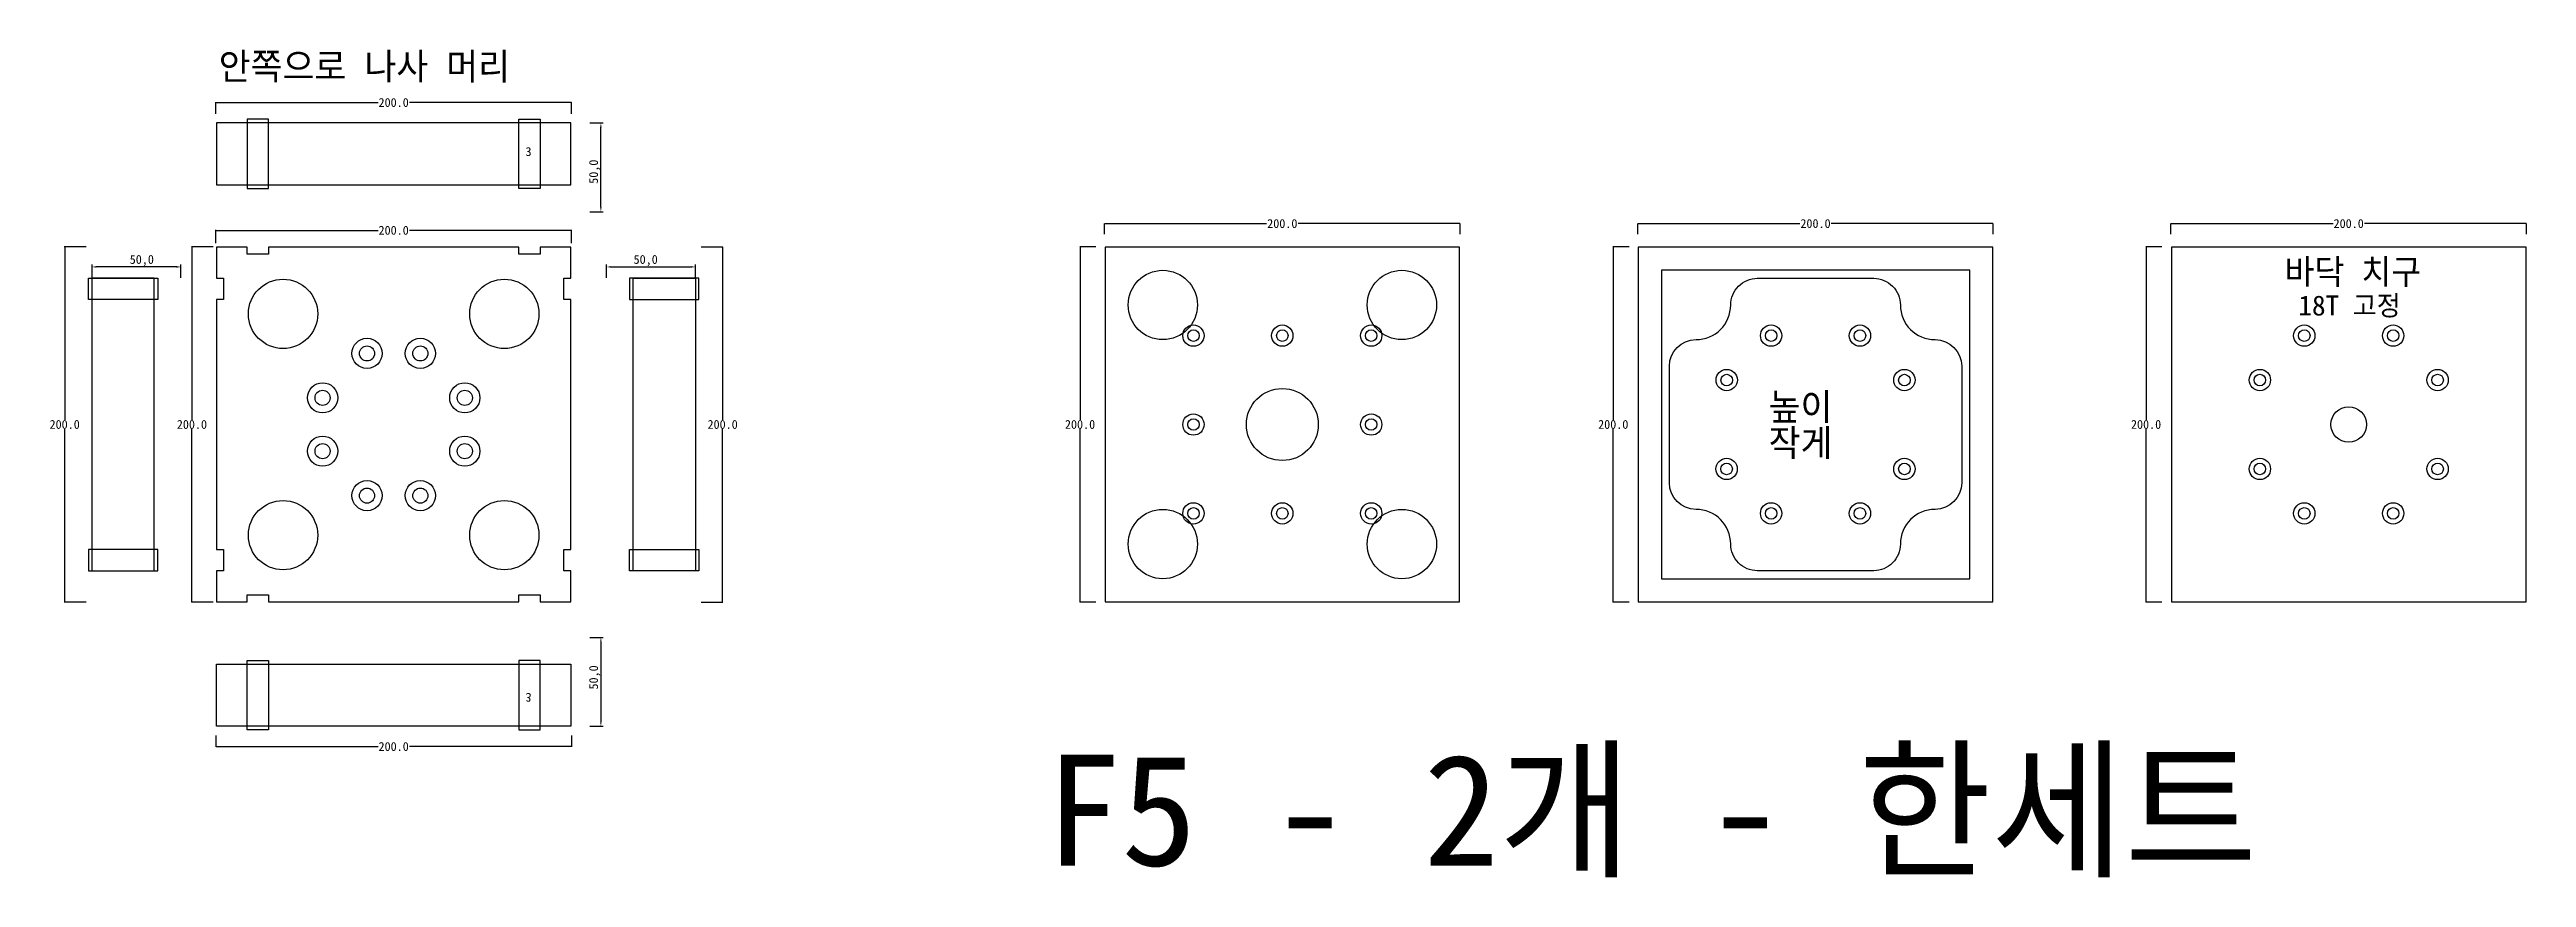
# Model space of a CAD drawing. Header units: millimetres. Extents: x 494 to 1887, y 228 to 694.
import ezdxf

# ---------------------------------------------------------------- set-up
doc = ezdxf.new("R2010")
doc.units = ezdxf.units.MM
for name, color, linetype in [('TEXT', 7, 'Continuous'), ('볼트 구멍', 7, 'Continuous'), ('치구', 7, 'Continuous'), ('치수', 7, 'Continuous')]:
    doc.layers.add(name, color=color, linetype=linetype)
doc.dimstyles.new('ISO-25', dxfattribs={"dimtxt": 2.5, "dimasz": 2.5, "dimexe": 1.25, "dimexo": 0.625, "dimtad": 1, "dimtxsty": 'Standard', "dimcen": 2.5, "dimadec": 0, "dimazin": 0, "dimtfac": 1, "dimtmove": 0, "dimatfit": 3, "dimfxl": 0, "dimarcsym": 0})
doc.dimstyles.get("Standard").update_dxf_attribs({"dimtxt": 7, "dimasz": 0.18, "dimexe": 0.18, "dimexo": 0.0625, "dimgap": 0.09, "dimtad": 0, "dimtih": 1, "dimtoh": 1, "dimdec": 1, "dimzin": 0, "dimdsep": 46, "dimtxsty": 'Standard', "dimcen": 0.09, "dimadec": 0, "dimazin": 0, "dimtfac": 1, "dimtdec": 1, "dimtofl": 0, "dimtmove": 0, "dimatfit": 3, "dimfxl": 0, "dimtolj": 1, "dimtzin": 0, "dimarcsym": 0})

# ---------------------------------------------------------------- blocks, each defined once
blk = doc.blocks.new('*D18')
at = {"layer": 'Defpoints', "color": 0}
for p in [(1687.2, 590), (1887.2, 595.9), (1887.2, 590)]:
    blk.add_point(p, dxfattribs=at)
at = {"layer": '치수', "color": 0, "lineweight": -2}
for p, q in [((1687.2, 590), (1687.2, 596)), ((1687.4, 595.9), (1778.4, 595.9)), ((1887, 595.9), (1796.1, 595.9)), ((1887.2, 590), (1887.2, 596))]:
    blk.add_line(p, q, dxfattribs=at)
at = {"layer": '치수', "color": 0}
for points in [[(1687.4, 595.9), (1687.4, 595.8), (1687.2, 595.9)], [(1887, 595.9), (1887, 595.8), (1887.2, 595.9)]]:
    blk.add_solid(points, dxfattribs=at)
at = {"layer": '치수', "color": 0, "insert": (1787.2, 595.9), "char_height": 5, "attachment_point": 5}
blk.add_mtext('\\A1;200.0', dxfattribs=at)
blk = doc.blocks.new('*D19')
at = {"layer": 'Defpoints', "color": 0}
for p in [(1082.3, 582.9), (1073.4, 382.9), (1082.3, 382.9)]:
    blk.add_point(p, dxfattribs=at)
at = {"layer": '치수', "color": 0, "lineweight": -2}
for p, q in [((1082.3, 582.9), (1073.2, 582.9)), ((1073.4, 582.7), (1073.4, 485.5)), ((1073.4, 383), (1073.4, 480.3)), ((1082.3, 382.9), (1073.2, 382.9))]:
    blk.add_line(p, q, dxfattribs=at)
at = {"layer": '치수', "color": 0}
for points in [[(1073.4, 582.7), (1073.5, 582.7), (1073.4, 582.9)], [(1073.4, 383), (1073.5, 383), (1073.4, 382.9)]]:
    blk.add_solid(points, dxfattribs=at)
at = {"layer": '치수', "color": 0, "insert": (1073.4, 482.9), "char_height": 5, "attachment_point": 5}
blk.add_mtext('\\A1;200.0', dxfattribs=at)
blk = doc.blocks.new('*D20')
at = {"layer": 'Defpoints', "color": 0}
for p in [(860.3, 582.9), (860.3, 382.9), (872.3, 382.9)]:
    blk.add_point(p, dxfattribs=at)
at = {"layer": '치수', "color": 0, "lineweight": -2}
for p, q in [((860.3, 582.9), (872.5, 582.9)), ((872.3, 582.7), (872.3, 485.5)), ((872.3, 383), (872.3, 480.3)), ((860.3, 382.9), (872.5, 382.9))]:
    blk.add_line(p, q, dxfattribs=at)
at = {"layer": '치수', "color": 0}
for points in [[(872.3, 582.7), (872.4, 582.7), (872.3, 582.9)], [(872.3, 383), (872.4, 383), (872.3, 382.9)]]:
    blk.add_solid(points, dxfattribs=at)
at = {"layer": '치수', "color": 0, "insert": (872.3, 482.9), "char_height": 5, "attachment_point": 5}
blk.add_mtext('\\A1;200.0', dxfattribs=at)
blk = doc.blocks.new('*D21')
at = {"layer": 'Defpoints', "color": 0}
for p in [(1382.3, 582.9), (1373.4, 382.9), (1382.3, 382.9)]:
    blk.add_point(p, dxfattribs=at)
at = {"layer": '치수', "color": 0, "lineweight": -2}
for p, q in [((1382.3, 582.9), (1373.2, 582.9)), ((1373.4, 582.7), (1373.4, 485.5)), ((1373.4, 383), (1373.4, 480.3)), ((1382.3, 382.9), (1373.2, 382.9))]:
    blk.add_line(p, q, dxfattribs=at)
at = {"layer": '치수', "color": 0}
for points in [[(1373.4, 582.7), (1373.5, 582.7), (1373.4, 582.9)], [(1373.4, 383), (1373.5, 383), (1373.4, 382.9)]]:
    blk.add_solid(points, dxfattribs=at)
at = {"layer": '치수', "color": 0, "insert": (1373.4, 482.9), "char_height": 5, "attachment_point": 5}
blk.add_mtext('\\A1;200.0', dxfattribs=at)
blk = doc.blocks.new('*D22')
at = {"layer": 'Defpoints', "color": 0}
for p in [(585.8, 582.9), (573.7, 382.9), (585.8, 382.9)]:
    blk.add_point(p, dxfattribs=at)
at = {"layer": '치수', "color": 0, "lineweight": -2}
for p, q in [((585.7, 582.9), (573.5, 582.9)), ((573.7, 582.7), (573.7, 485.5)), ((573.7, 383), (573.7, 480.3)), ((585.7, 382.9), (573.5, 382.9))]:
    blk.add_line(p, q, dxfattribs=at)
at = {"layer": '치수', "color": 0}
for points in [[(573.7, 582.7), (573.7, 582.7), (573.7, 582.9)], [(573.7, 383), (573.7, 383), (573.7, 382.9)]]:
    blk.add_solid(points, dxfattribs=at)
at = {"layer": '치수', "color": 0, "insert": (573.7, 482.9), "char_height": 5, "attachment_point": 5}
blk.add_mtext('\\A1;200.0', dxfattribs=at)
blk = doc.blocks.new('*D23')
at = {"layer": 'Defpoints', "color": 0}
for p in [(514.2, 582.9), (502.1, 382.9), (514.2, 382.9)]:
    blk.add_point(p, dxfattribs=at)
at = {"layer": '치수', "color": 0, "lineweight": -2}
for p, q in [((514.1, 582.9), (501.9, 582.9)), ((502.1, 582.7), (502.1, 485.5)), ((502.1, 383), (502.1, 480.3)), ((514.1, 382.9), (501.9, 382.9))]:
    blk.add_line(p, q, dxfattribs=at)
at = {"layer": '치수', "color": 0}
for points in [[(502.1, 582.7), (502.1, 582.7), (502.1, 582.9)], [(502.1, 383), (502.1, 383), (502.1, 382.9)]]:
    blk.add_solid(points, dxfattribs=at)
at = {"layer": '치수', "color": 0, "insert": (502.1, 482.9), "char_height": 5, "attachment_point": 5}
blk.add_mtext('\\A1;200.0', dxfattribs=at)
blk = doc.blocks.new('*D24')
at = {"layer": 'Defpoints', "color": 0}
for p in [(1682.1, 582.9), (1673.2, 382.9), (1682.1, 382.9)]:
    blk.add_point(p, dxfattribs=at)
at = {"layer": '치수', "color": 0, "lineweight": -2}
for p, q in [((1682, 582.9), (1673, 582.9)), ((1673.2, 582.7), (1673.2, 485.5)), ((1673.2, 383), (1673.2, 480.3)), ((1682, 382.9), (1673, 382.9))]:
    blk.add_line(p, q, dxfattribs=at)
at = {"layer": '치수', "color": 0}
for points in [[(1673.1, 582.7), (1673.2, 582.7), (1673.2, 582.9)], [(1673.1, 383), (1673.2, 383), (1673.2, 382.9)]]:
    blk.add_solid(points, dxfattribs=at)
at = {"layer": '치수', "color": 0, "insert": (1673.2, 482.9), "char_height": 5, "attachment_point": 5}
blk.add_mtext('\\A1;200.0', dxfattribs=at)
blk = doc.blocks.new('*D25')
at = {"layer": 'Defpoints', "color": 0}
for p in [(587.2, 308.1), (787.2, 308.1), (787.2, 301.7)]:
    blk.add_point(p, dxfattribs=at)
at = {"layer": '치수', "color": 0, "lineweight": -2}
for p, q in [((587.2, 308), (587.2, 301.5)), ((787.2, 308), (787.2, 301.5)), ((587.4, 301.7), (678.4, 301.7)), ((787, 301.7), (696.1, 301.7))]:
    blk.add_line(p, q, dxfattribs=at)
at = {"layer": '치수', "color": 0}
for points in [[(587.4, 301.7), (587.4, 301.7), (587.2, 301.7)], [(787, 301.7), (787, 301.7), (787.2, 301.7)]]:
    blk.add_solid(points, dxfattribs=at)
at = {"layer": '치수', "color": 0, "insert": (687.2, 301.7), "char_height": 5, "attachment_point": 5}
blk.add_mtext('\\A1;200.0', dxfattribs=at)
blk = doc.blocks.new('*D26')
at = {"layer": 'Defpoints', "color": 0}
for p in [(796.9, 363.1), (796.9, 313.1), (803.8, 313.1)]:
    blk.add_point(p, dxfattribs=at)
at = {"layer": '치수', "color": 0, "lineweight": -2}
for p, q in [((797.5, 363.1), (805, 363.1)), ((803.8, 360.6), (803.8, 315.6)), ((797.5, 313.1), (805, 313.1))]:
    blk.add_line(p, q, dxfattribs=at)
at = {"layer": '치수', "color": 0}
for points in [[(803.4, 360.6), (804.2, 360.6), (803.8, 363.1)], [(803.4, 315.6), (804.2, 315.6), (803.8, 313.1)]]:
    blk.add_solid(points, dxfattribs=at)
at = {"layer": '치수', "color": 0, "insert": (800.3, 340.6), "char_height": 5, "attachment_point": 5, "rotation": 90}
blk.add_mtext('50,0', dxfattribs=at)
blk = doc.blocks.new('*D27')
at = {"layer": 'Defpoints', "color": 0}
for p in [(517.5, 571.5), (517.5, 564.7), (567.5, 564.7)]:
    blk.add_point(p, dxfattribs=at)
at = {"layer": '치수', "color": 0, "lineweight": -2}
for p, q in [((517.5, 565.3), (517.5, 572.8)), ((565, 571.5), (520, 571.5)), ((567.5, 565.3), (567.5, 572.8))]:
    blk.add_line(p, q, dxfattribs=at)
at = {"layer": '치수', "color": 0}
for points in [[(520, 572), (520, 571.1), (517.5, 571.5)], [(565, 572), (565, 571.1), (567.5, 571.5)]]:
    blk.add_solid(points, dxfattribs=at)
at = {"layer": '치수', "color": 0, "insert": (545.5, 575.1), "char_height": 5, "attachment_point": 5}
blk.add_mtext('50,0', dxfattribs=at)
blk = doc.blocks.new('*D28')
at = {"layer": 'Defpoints', "color": 0}
for p in [(787.2, 592.1), (587.2, 584.7), (787.2, 584.7)]:
    blk.add_point(p, dxfattribs=at)
at = {"layer": '치수', "color": 0, "lineweight": -2}
for p, q in [((587.2, 584.8), (587.2, 592.3)), ((587.4, 592.1), (678.4, 592.1)), ((787, 592.1), (696.1, 592.1)), ((787.2, 584.8), (787.2, 592.3))]:
    blk.add_line(p, q, dxfattribs=at)
at = {"layer": '치수', "color": 0}
for points in [[(587.4, 592.1), (587.4, 592.1), (587.2, 592.1)], [(787, 592.1), (787, 592.1), (787.2, 592.1)]]:
    blk.add_solid(points, dxfattribs=at)
at = {"layer": '치수', "color": 0, "insert": (687.2, 592.1), "char_height": 5, "attachment_point": 5}
blk.add_mtext('\\A1;200.0', dxfattribs=at)
blk = doc.blocks.new('*D29')
at = {"layer": 'Defpoints', "color": 0}
for p in [(587.2, 657.6), (787.2, 664), (787.2, 657.6)]:
    blk.add_point(p, dxfattribs=at)
at = {"layer": '치수', "color": 0, "lineweight": -2}
for p, q in [((587.2, 657.7), (587.2, 664.2)), ((587.4, 664), (678.4, 664)), ((787, 664), (696.1, 664)), ((787.2, 657.7), (787.2, 664.2))]:
    blk.add_line(p, q, dxfattribs=at)
at = {"layer": '치수', "color": 0}
for points in [[(587.4, 664.1), (587.4, 664), (587.2, 664)], [(787, 664.1), (787, 664), (787.2, 664)]]:
    blk.add_solid(points, dxfattribs=at)
at = {"layer": '치수', "color": 0, "insert": (687.2, 664), "char_height": 5, "attachment_point": 5}
blk.add_mtext('\\A1;200.0', dxfattribs=at)
blk = doc.blocks.new('*D30')
at = {"layer": 'Defpoints', "color": 0}
for p in [(796.9, 652.6), (803.8, 652.6), (796.9, 602.6)]:
    blk.add_point(p, dxfattribs=at)
at = {"layer": '치수', "color": 0, "lineweight": -2}
for p, q in [((797.5, 652.6), (805, 652.6)), ((803.8, 605.1), (803.8, 650.1)), ((797.5, 602.6), (805, 602.6))]:
    blk.add_line(p, q, dxfattribs=at)
at = {"layer": '치수', "color": 0}
for points in [[(803.4, 650.1), (804.2, 650.1), (803.8, 652.6)], [(803.4, 605.1), (804.2, 605.1), (803.8, 602.6)]]:
    blk.add_solid(points, dxfattribs=at)
at = {"layer": '치수', "color": 0, "insert": (800.3, 625.1), "char_height": 5, "attachment_point": 5, "rotation": 90}
blk.add_mtext('50,0', dxfattribs=at)
blk = doc.blocks.new('*D31')
at = {"layer": 'Defpoints', "color": 0}
for p in [(857, 571.5), (807, 564.7), (857, 564.7)]:
    blk.add_point(p, dxfattribs=at)
at = {"layer": '치수', "color": 0, "lineweight": -2}
for p, q in [((807, 565.3), (807, 572.8)), ((809.5, 571.5), (854.5, 571.5)), ((857, 565.3), (857, 572.8))]:
    blk.add_line(p, q, dxfattribs=at)
at = {"layer": '치수', "color": 0}
for points in [[(809.5, 572), (809.5, 571.1), (807, 571.5)], [(854.5, 572), (854.5, 571.1), (857, 571.5)]]:
    blk.add_solid(points, dxfattribs=at)
at = {"layer": '치수', "color": 0, "insert": (829, 575.1), "char_height": 5, "attachment_point": 5}
blk.add_mtext('50,0', dxfattribs=at)
blk = doc.blocks.new('*D32')
at = {"layer": 'Defpoints', "color": 0}
for p in [(1087.2, 590), (1287.2, 595.9), (1287.2, 590)]:
    blk.add_point(p, dxfattribs=at)
at = {"layer": '치수', "color": 0, "lineweight": -2}
for p, q in [((1087.2, 590), (1087.2, 596)), ((1087.4, 595.9), (1178.4, 595.9)), ((1287, 595.9), (1196.1, 595.9)), ((1287.2, 590), (1287.2, 596))]:
    blk.add_line(p, q, dxfattribs=at)
at = {"layer": '치수', "color": 0}
for points in [[(1087.4, 595.9), (1087.4, 595.8), (1087.2, 595.9)], [(1287, 595.9), (1287, 595.8), (1287.2, 595.9)]]:
    blk.add_solid(points, dxfattribs=at)
at = {"layer": '치수', "color": 0, "insert": (1187.2, 595.9), "char_height": 5, "attachment_point": 5}
blk.add_mtext('\\A1;200.0', dxfattribs=at)
blk = doc.blocks.new('*D33')
at = {"layer": 'Defpoints', "color": 0}
for p in [(1387.2, 590), (1587.2, 595.9), (1587.2, 590)]:
    blk.add_point(p, dxfattribs=at)
at = {"layer": '치수', "color": 0, "lineweight": -2}
for p, q in [((1387.2, 590), (1387.2, 596)), ((1387.4, 595.9), (1478.4, 595.9)), ((1587, 595.9), (1496.1, 595.9)), ((1587.2, 590), (1587.2, 596))]:
    blk.add_line(p, q, dxfattribs=at)
at = {"layer": '치수', "color": 0}
for points in [[(1387.4, 595.9), (1387.4, 595.8), (1387.2, 595.9)], [(1587, 595.9), (1587, 595.8), (1587.2, 595.9)]]:
    blk.add_solid(points, dxfattribs=at)
at = {"layer": '치수', "color": 0, "insert": (1487.2, 595.9), "char_height": 5, "attachment_point": 5}
blk.add_mtext('\\A1;200.0', dxfattribs=at)

msp = doc.modelspace()

# ---------------------------------------------------------------- linework, layer by layer
at = {"layer": '볼트 구멍', "color": 6}
for centre, radius in [((672.22, 522.87), 8.5), ((702.22, 522.87), 8.5), ((1137.21, 532.87), 6), ((1187.21, 532.87), 6), ((1237.22, 532.87), 6), ((1462.24, 532.87), 6), ((1512.23, 532.86), 6), ((1762.22, 532.87), 6), ((1812.22, 532.87), 6), ((647.22, 497.87), 8.5), ((727.22, 497.87), 8.5), ((1437.23, 507.86), 6), ((1537.23, 507.86), 6), ((1737.22, 507.87), 6), ((1837.22, 507.87), 6), ((1137.22, 482.87), 6), ((1237.22, 482.87), 6), ((647.22, 467.87), 8.5), ((727.22, 467.87), 8.5), ((1437.21, 457.87), 6), ((1537.23, 457.86), 6), ((1737.22, 457.87), 6), ((1837.22, 457.87), 6), ((672.22, 442.87), 8.5), ((702.22, 442.87), 8.5), ((1137.22, 432.87), 6), ((1187.21, 432.87), 6), ((1237.22, 432.87), 6), ((1462.23, 432.86), 6), ((1512.23, 432.86), 6), ((1762.22, 432.87), 6), ((1812.22, 432.87), 6)]:
    msp.add_circle(centre, radius, dxfattribs=at)
at = {"layer": '볼트 구멍', "color": 3}
for centre, radius in [((1137.21, 532.87), 3.25), ((1187.21, 532.87), 3.25), ((1237.22, 532.87), 3.25), ((1462.24, 532.87), 3.25), ((1512.23, 532.86), 3.25), ((1762.22, 532.87), 3.25), ((1812.22, 532.87), 3.25), ((672.22, 522.87), 4.25), ((702.22, 522.87), 4.25), ((647.22, 497.87), 4.25), ((727.22, 497.87), 4.25), ((1187.22, 482.87), 20.25), ((1437.23, 507.86), 3.25), ((1537.23, 507.86), 3.25), ((1737.22, 507.87), 3.25), ((1837.22, 507.87), 3.25), ((1787.22, 482.87), 10), ((1137.22, 482.87), 3.25), ((1237.22, 482.87), 3.25), ((647.22, 467.87), 4.25), ((727.22, 467.87), 4.25), ((1437.21, 457.87), 3.25), ((1537.23, 457.86), 3.25), ((1737.22, 457.87), 3.25), ((1837.22, 457.87), 3.25), ((672.22, 442.87), 4.25), ((702.22, 442.87), 4.25), ((1137.22, 432.87), 3.25), ((1187.21, 432.87), 3.25), ((1237.22, 432.87), 3.25), ((1462.23, 432.86), 3.25), ((1512.23, 432.86), 3.25), ((1762.22, 432.87), 3.25), ((1812.22, 432.87), 3.25)]:
    msp.add_circle(centre, radius, dxfattribs=at)
at = {"layer": '치구'}
for points in [[(587.47, 617.62), (786.97, 617.62), (786.97, 652.62), (587.47, 652.62)], [(591.47, 565.22), (591.47, 553.22), (587.47, 553.22), (587.47, 412.52), (591.47, 412.52), (591.47, 400.52), (587.47, 400.52), (587.47, 383.12), (604.87, 383.12), (604.87, 387.12), (616.87, 387.12), (616.87, 383.12), (757.57, 383.12), (757.57, 387.12), (769.57, 387.12), (769.57, 383.12), (786.97, 383.12), (786.97, 400.52), (782.97, 400.52), (782.97, 412.52), (786.97, 412.52), (786.97, 553.22), (782.97, 553.22), (782.97, 565.22), (786.97, 565.22), (786.97, 582.62), (769.57, 582.62), (769.57, 578.62), (757.57, 578.62), (757.57, 582.62), (616.87, 582.62), (616.87, 578.62), (604.87, 578.62), (604.87, 582.62), (587.47, 582.62), (587.47, 565.22)], [(1087.47, 582.62), (1087.47, 383.12), (1286.97, 383.12), (1286.97, 582.62)], [(1387.47, 582.62), (1387.47, 383.12), (1586.97, 383.12), (1586.97, 582.62)], [(1687.47, 582.62), (1687.47, 383.12), (1886.97, 383.12), (1886.97, 582.62)], [(552.47, 565.22), (517.47, 565.22), (517.47, 400.52), (552.47, 400.52)], [(821.97, 565.22), (856.97, 565.22), (856.97, 400.52), (821.97, 400.52)], [(1400.47, 569.62), (1400.47, 396.12), (1573.97, 396.12), (1573.97, 569.62)], [(587.47, 348.12), (786.97, 348.12), (786.97, 313.12), (587.47, 313.12)]]:
    msp.add_lwpolyline(points, close=True, dxfattribs=at)
at = {"layer": '치구', "color": 1}
for points in [[(604.87, 615.62), (616.87, 615.62), (616.87, 654.61), (604.87, 654.61)], [(769.57, 615.62), (757.57, 615.62), (757.57, 654.61), (769.57, 654.61)], [(515.47, 553.22), (515.47, 565.22), (554.47, 565.22), (554.47, 553.22)], [(858.97, 553.22), (858.97, 565.22), (819.97, 565.22), (819.97, 553.22)], [(515.47, 412.52), (515.47, 400.52), (554.47, 400.52), (554.47, 412.52)], [(858.97, 412.52), (858.97, 400.52), (819.97, 400.52), (819.97, 412.52)], [(604.87, 350.12), (616.87, 350.12), (616.87, 311.12), (604.87, 311.12)], [(769.57, 350.12), (757.57, 350.12), (757.57, 311.12), (769.57, 311.12)]]:
    msp.add_lwpolyline(points, close=True, dxfattribs=at)
at = {"layer": '치구'}
msp.add_lwpolyline([(1454.47, 565.12), (1519.97, 565.12, -0.4142136), (1534.97, 550.12, 0.4142135), (1554.47, 530.62, -0.4142134), (1569.47, 515.62), (1569.47, 450.12, -0.4142134), (1554.47, 435.12, 0.4142135), (1534.97, 415.62, -0.4142136), (1519.97, 400.62), (1454.47, 400.62, -0.4142136), (1439.47, 415.62, 0.4142135), (1419.97, 435.12, -0.4142134), (1404.97, 450.12), (1404.97, 515.62, -0.4142134), (1419.97, 530.62, 0.4142135), (1439.47, 550.12, -0.4142136)], format="xyb", close=True, dxfattribs=at)
for centre in [(624.97, 545.12), (749.47, 545.12), (1119.97, 550.12), (1254.47, 550.12), (624.97, 420.62), (749.47, 420.62), (1119.97, 415.62), (1254.47, 415.62)]:
    msp.add_circle(centre, 19.5, dxfattribs=at)

# ---------------------------------------------------------------- texts
at = {"layer": 'TEXT', "color": 1}
for s, height, p in [('안쪽으로 나사 머리', 15, (588.78, 676.89)), ('3', 5, (761.38, 633.92)), ('높이 ', 15, (1460.83, 485.33)), ('작게', 15, (1460.83, 465.12))]:
    msp.add_text(s, height=height, dxfattribs=at).set_placement(p)
at = {"layer": 'TEXT', "color": 6, "linetype": 'Continuous'}
msp.add_text('바닥 치구', height=14.062, dxfattribs=at).set_placement((1751.14, 561.83))
at = {"layer": 'TEXT', "color": 6}
msp.add_text('18T 고정', height=11.25, dxfattribs=at).set_placement((1758.9, 544.2))
at = {"layer": 'TEXT', "color": 1, "text_generation_flag": 2}
msp.add_text('3', height=5, rotation=180, dxfattribs=at).set_placement((761.38, 331.81))
at = {"layer": 'TEXT', "color": 1, "linetype": 'Continuous'}
msp.add_text('F5 - 2개 - 한세트', height=62.5, dxfattribs=at).set_placement((1054.06, 234.71))

# ---------------------------------------------------------------- dimensions: what is measured, and where the dimension line sits
at = {"layer": '치수', "color": 4}
for base, p1, p2, dimstyle, override, picture, middle in [((787.22, 664.03), (587.22, 657.63), (787.22, 657.63), 'Standard', {"dimtxt": 5}, '*D29', (687.22, 664.03)), ((856.97, 571.54), (806.97, 564.67), (856.97, 564.67), 'ISO-25', {"dimtxt": 5, "dimdec": 1, "dimzin": 0, "dimtdec": 1}, '*D31', (828.97, 571.54)), ((787.22, 301.7), (587.22, 308.1), (787.22, 308.1), 'Standard', {"dimtxt": 5}, '*D25', (687.22, 301.7))]:
    dim = msp.add_linear_dim(base=base, p1=p1, p2=p2, dimstyle=dimstyle, override=override, dxfattribs=at)
    dim.commit()
    dim.dimension.update_dxf_attribs({"geometry": picture, "text_midpoint": middle, "dimtype": 160})
for base, p1, p2, angle, picture, middle in [((803.8, 652.62), (796.9, 602.62), (796.9, 652.62), 90, '*D30', (803.8, 625.12)), ((517.47, 571.54), (567.47, 564.67), (517.47, 564.67), 180, '*D27', (545.47, 571.54)), ((803.8, 313.12), (796.9, 363.12), (796.9, 313.12), 270, '*D26', (803.8, 340.62))]:
    dim = msp.add_linear_dim(base=base, p1=p1, p2=p2, angle=angle, dimstyle='ISO-25', override={"dimtxt": 5, "dimdec": 1, "dimzin": 0, "dimtdec": 1}, dxfattribs=at)
    dim.commit()
    dim.dimension.update_dxf_attribs({"geometry": picture, "text_midpoint": middle, "dimtype": 160})
for base, p1, p2, picture, middle in [((787.22, 592.09), (587.22, 584.69), (787.22, 584.69), '*D28', (687.22, 592.09)), ((1287.22, 595.86), (1087.22, 589.97), (1287.22, 589.97), '*D32', (1187.22, 595.86)), ((1587.22, 595.86), (1387.22, 589.97), (1587.22, 589.97), '*D33', (1487.22, 595.86)), ((1887.22, 595.86), (1687.22, 589.97), (1887.22, 589.97), '*D18', (1787.22, 595.86))]:
    dim = msp.add_linear_dim(base=base, p1=p1, p2=p2, dimstyle='Standard', override={"dimtxt": 5}, dxfattribs=at)
    dim.commit()
    dim.dimension.update_dxf_attribs({"geometry": picture, "text_midpoint": middle})
for base, p1, p2, picture, middle in [((502.1, 382.87), (514.17, 582.87), (514.17, 382.87), '*D23', (502.1, 482.87)), ((573.69, 382.87), (585.76, 582.87), (585.76, 382.87), '*D22', (573.69, 482.87)), ((872.34, 382.87), (860.27, 582.87), (860.27, 382.87), '*D20', (872.34, 482.87)), ((1073.43, 382.87), (1082.33, 582.87), (1082.33, 382.87), '*D19', (1073.43, 482.87)), ((1373.43, 382.87), (1382.33, 582.87), (1382.33, 382.87), '*D21', (1373.43, 482.87)), ((1673.18, 382.87), (1682.08, 582.87), (1682.08, 382.87), '*D24', (1673.18, 482.87))]:
    dim = msp.add_linear_dim(base=base, p1=p1, p2=p2, angle=90, dimstyle='Standard', override={"dimtxt": 5}, dxfattribs=at)
    dim.commit()
    dim.dimension.update_dxf_attribs({"geometry": picture, "text_midpoint": middle})

doc.saveas('drawing.dxf')
